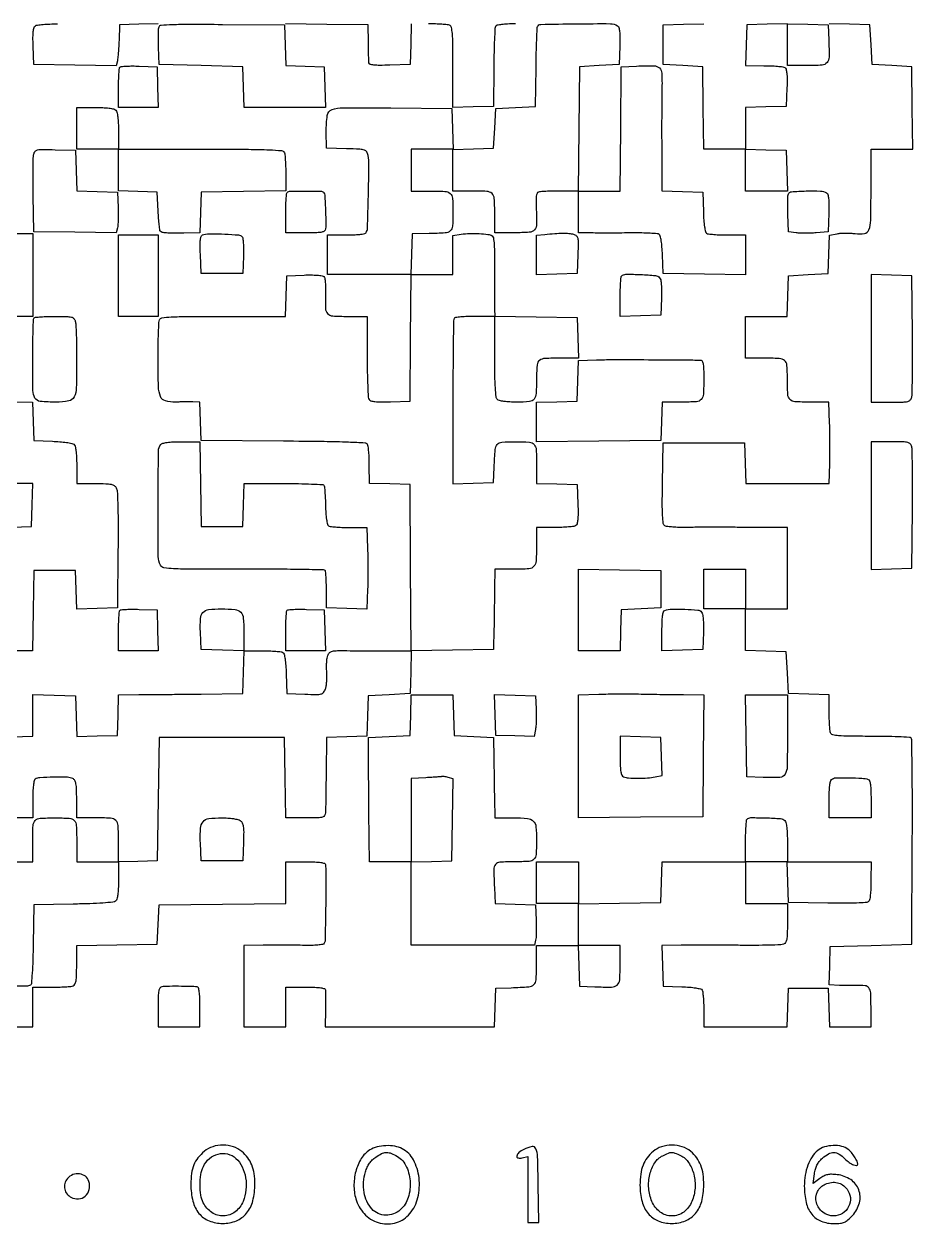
# Model space of a CAD drawing. Extents: x 156 to 936, y 100 to 969.
# Drawn here: x 532 to 936, y 100 to 646 of the extents above; entities that cross this region are included whole.
import ezdxf

# ---------------------------------------------------------------- set-up
doc = ezdxf.new("R2010")
doc.units = 0

msp = doc.modelspace()

# ---------------------------------------------------------------- linework, layer by layer
for points in [[(488.5, 190), (536, 190), (536, 199), (536, 208), (544.418213, 208, 0.006641), (547.757628, 208.044357, 0.008515), (550.828225, 208.178303, 0.006804), (553.386579, 208.368566, 0.069754), (554.418213, 208.606989, 0.192199), (555.216841, 209.345301, 0.069984), (555.688313, 210.842273, 0.034602), (555.936964, 213.419066, 0.006755), (556, 218.08443), (556, 226.954883), (574.25, 227.227441), (592.5, 227.5), (593, 236.5), (593.5, 245.5), (622.25, 245.765335), (651, 246.030671), (651, 255.515335), (651, 265), (660, 265, -0.007351), (664.260628, 264.937358, -0.026864), (666.952302, 264.713111, -0.040859), (668.610009, 264.345012, -0.311611), (669.077996, 263.75, -0.016716), (669.281482, 256.707726, -0.003047), (669.142677, 243.658539, -0.000687), (668.883372, 229.338062, -0.134323), (668.479234, 227.966399, -0.210249), (667.735549, 227.454598, -0.023315), (665.645159, 227.15644, -0.021191), (662.685793, 227.000394, -0.008508), (658.632544, 227.027588, 0.00287), (654.501556, 227.101891, 0.001739), (649.612372, 227.144753, 0.001742), (644.759511, 227.153501, 0.003069), (640.75, 227.122144), (632, 227), (632, 208.5), (632, 190), (641.5, 190), (651, 190), (651, 199), (651, 208), (660, 208, -0.007337), (664.262665, 207.937446, -0.026906), (666.952073, 207.713316, -0.041072), (668.605804, 207.345171, -0.312957), (669.070637, 206.75, -0.014849), (669.092775, 205.922726, -0.001029), (669.081111, 203.590625, -0.001463), (669.053338, 200.809528, -0.0011), (669.007099, 197.75), (668.872924, 190), (707.397529, 190), (745.922134, 190), (746.211067, 198.75), (746.5, 207.5), (753.5, 207.754332, 0.009074), (761.47539, 208.189146, 0.165509), (763.785755, 209.167746, 0.199016), (764.810651, 211.293814, 0.014075), (765, 218.019052), (765, 227), (774.462474, 227), (783.924948, 227), (784.212474, 217.75), (784.5, 208.5), (791.479083, 208.199088, 0.012322), (799.11956, 208.058134, 0.176722), (801.627338, 208.990719, 0.202101), (802.772817, 211.267676, 0.01682), (803, 218.019052), (803, 227), (793.5, 227), (784, 227), (784, 236.477935), (784, 245.955869), (802.75, 246.227935), (821.5, 246.5), (821.787526, 255.75), (822.075052, 265), (841.037526, 265), (860, 265), (860, 255.5), (860, 246), (869.5, 246), (879, 246), (879, 237.106989, -0.006223), (878.938931, 232.200642, -0.038994), (878.681658, 229.70781, -0.088405), (878.157921, 228.304223, -0.168097), (877.25, 227.53291, -0.083746), (875.962862, 227.266573, -0.002785), (870.726562, 227.102259, -0.005224), (864.52372, 227.00703, -0.003606), (857.5, 227.023254, 0.000881), (849.964111, 227.081732, 0.000808), (842.206164, 227.115721, 0.000807), (835.282383, 227.123695, 0.002653), (830.712474, 227.097332), (821.924948, 227), (822.212474, 217.75), (822.5, 208.5), (830.968156, 208.206033, -0.010674), (834.539342, 208.005667, -0.020911), (837.36687, 207.666992, -0.02067), (839.466763, 207.236162, -0.192561), (840.202843, 206.706033, -0.110752), (840.505156, 205.866303, -0.009471), (840.748704, 203.57771, -0.012155), (840.92289, 200.806269, -0.009121), (840.984687, 197.75), (841, 190), (859.961067, 190), (878.922134, 190), (879.211067, 198.75), (879.5, 207.5), (888.5, 207.5), (897.5, 207.5), (897.788933, 198.75), (898.077866, 190), (907.538933, 190), (917, 190), (917, 198.980948, 0.011787), (916.849268, 205.374154, 0.144871), (916.055878, 207.654066, 0.220357), (914.278178, 208.658711, 0.031761), (910, 208.731917, -0.010705), (908.718212, 208.69989, -0.0035), (906.827626, 208.706371, -0.003486), (904.727877, 208.742909, -0.003929), (902.711067, 208.807929), (897.922134, 209), (898.211067, 217.75), (898.5, 226.5), (917, 227), (935.5, 227.5), (935.760112, 273.939888, 0.001704), (935.799282, 291.804786, 0.002766), (935.696842, 306.985033, 0.000433), (935.520288, 320.413743, 0.195273), (935.17946, 321.22054, 0.18443), (934.422702, 321.559066, 0.002677), (929.424237, 321.811813, 0.006941), (923.563195, 321.995251, 0.004474), (916.767862, 322.052737, -0.002658), (906.995479, 322.099917, -0.018757), (902.249722, 322.326242, -0.036466), (899.573396, 322.752833, -0.248277), (898.598514, 323.603872, -0.068643), (898.363721, 324.609653, -0.007238), (898.175814, 327.020364, -0.008843), (898.043762, 329.912374, -0.006986), (898, 333.044262), (898, 340.924948), (888.75, 341.212474), (879.5, 341.5), (879, 351), (878.5, 360.5), (869.25, 360.787526), (860, 361.075052), (860, 370.537526), (860, 380), (869.5, 380), (879, 380), (879, 398.5), (879, 417), (859.25, 417.070637, 0.000521), (851.13867, 417.091191, 0.000535), (843.098438, 417.094576, 0.000517), (836.123397, 417.082826, 0.002265), (832, 417.052937, -0.010543), (829.034702, 417.080537, -0.0138), (826.32911, 417.237616, -0.011338), (824.098951, 417.480012, -0.113696), (823.226758, 417.80568, -0.221767), (822.579251, 418.860495, -0.015557), (822.284267, 422.407822, -0.01352), (822.148395, 427.882032, -0.003151), (822.226758, 437.073381), (822.5, 455.5), (841, 455.5), (859.5, 455.5), (859.787526, 446.25), (860.075052, 437), (879, 437), (897.924948, 437), (898.212474, 445.97907, 0.005395), (898.300014, 450.103778, 0.003028), (898.321945, 455.117311, 0.00302), (898.282835, 460.182307, 0.004923), (898.18138, 464.47907), (897.86276, 474), (889.038369, 474, -0.014885), (882.339739, 474.199462, -0.195017), (880.140931, 475.247363, -0.175387), (879.171473, 477.581748, -0.011595), (879, 484.974799, 0.018983), (878.775989, 490.873122, 0.20568), (877.69651, 492.938415, 0.161531), (875.320766, 493.841272, 0.01072), (867.918213, 494), (860, 494), (860, 503.5), (860, 513), (869.462474, 513), (878.924948, 513), (879.212474, 522.25), (879.5, 531.5), (888.5, 532), (897.5, 532.5), (897.788377, 541.211887), (898.076754, 549.923773), (901.614249, 550.587411, -0.030391), (903.294953, 550.798059, -0.014835), (905.4552, 550.872082, -0.014657), (907.713856, 550.816222, -0.020547), (909.72228, 550.624588, 0.076303), (914.035554, 550.694016, 0.269602), (916.082159, 552.400735, 0.083035), (916.877062, 556.687838, 0.004411), (917, 570.622445), (917, 589), (926.522065, 589), (936.044131, 589), (935.772065, 607.75), (935.5, 626.5), (926.5, 627), (917.5, 627.5), (917, 636.5), (916.5, 645.5), (907.212977, 645.788016), (897.925954, 646.076031)], [(526.75, 321.787526), (536, 322.075052), (536, 331.573738), (536, 341.072424), (545.75, 340.786212), (555.5, 340.5), (555.788016, 331.212977), (556.076031, 321.925954), (565.288016, 322.212977), (574.5, 322.5), (574.787526, 331.75), (575.075052, 341), (584.287526, 341.030494, 0.001066), (589.085456, 341.056605, 0.000322), (596.375086, 341.11651, 0.000322), (604.550087, 341.194222, 0.00035), (612.5, 341.280494), (631.5, 341.5), (631.78577, 351.213357), (632.07154, 360.926713), (622.28577, 361.213357), (612.5, 361.5), (612.203802, 369.479635, -0.023641), (612.266851, 375.678484, -0.171606), (613.401793, 378.382867, -0.182866), (615.943375, 379.679708, -0.027526), (621.756871, 380, -0.02257), (627.982749, 379.718823, -0.179179), (630.540886, 378.499284, -0.173629), (631.731134, 375.886882, -0.020924), (632, 369.464816), (632, 361), (640.25, 360.984687, -0.008591), (643.498009, 360.922842, -0.011595), (646.431384, 360.748365, -0.008743), (648.855762, 360.504907, -0.112618), (649.707902, 360.201688, -0.195149), (650.24575, 359.447011, -0.020215), (650.673305, 357.262875, -0.020298), (651.008289, 354.292364, -0.009786), (651.207902, 350.467001), (651.5, 341.5), (659.759317, 341.209407, 0.004961), (665.12621, 341.073874, 0.066757), (667.074724, 341.304849, 0.168948), (668.169028, 342.031285, 0.071798), (669.034453, 343.590619, 0.052448), (669.398254, 344.966367, 0.018854), (669.633067, 346.981226, 0.018462), (669.72602, 349.225451, 0.020835), (669.645818, 351.381212, -0.018221), (669.555465, 353.510309, -0.017375), (669.617752, 355.674523, -0.017619), (669.806568, 357.580334, -0.057313), (670.118231, 358.808654, -0.107983), (670.962449, 360.102502, -0.142194), (672.196271, 360.768629, -0.051871), (674.474988, 361.017773, -0.004626), (680.247549, 360.994683, 0.001589), (684.460205, 360.952243, 0.000932), (689.502813, 360.92687, 0.000932), (694.546332, 360.920292, 0.001587), (698.762025, 360.936029), (708.02405, 361), (707.762025, 398.75), (707.5, 436.5), (698.25, 436.787526), (689, 437.075052), (688.984687, 445.287526, 0.008833), (688.921485, 448.523283, 0.011851), (688.742968, 451.45114, 0.009077), (688.493557, 453.869925, 0.111698), (688.183315, 454.73763, 0.241922), (687.039395, 455.408211, 0.004071), (679.504244, 455.765298, 0.006555), (668.528178, 456.051853, 0.001496), (649.948628, 456.23763), (612.5, 456.5), (612.211067, 465.25), (611.922134, 474), (608.711067, 474.088861, 0.006315), (607.156777, 474.112234, 0.002737), (605.088544, 474.105892, 0.002707), (602.888833, 474.075196, 0.003593), (600.888231, 474.022058, -0.074419), (596.331311, 474.547608, -0.234784), (594.093591, 476.528532, -0.089876), (593.165433, 480.976678, -0.00661), (593, 493.489641, -0.003455), (593.044072, 499.867728, -0.005006), (593.178303, 505.499207, -0.002654), (593.364586, 510.254897, -0.080662), (593.606989, 511.418213, -0.273774), (594.761305, 512.332607, -0.020234), (598.93813, 512.730702, -0.012187), (606.288933, 512.952672, -0.001454), (622.569463, 513), (650.924948, 513), (651.212474, 522.25), (651.5, 531.5), (659.405143, 531.794857, -0.012004), (662.543009, 531.836518, -0.017401), (665.310969, 531.710409, -0.01437), (667.540383, 531.46629, -0.163328), (668.323035, 531.076965, -0.154474), (668.706845, 530.337703, -0.017448), (668.968772, 528.444176, -0.019823), (669.115808, 526.110396, -0.01488), (669.099131, 523.536434, 0.015095), (669.057625, 516.674665, 0.185473), (670.037736, 514.296493, 0.18961), (672.347902, 513.213619, 0.015891), (679.067388, 513), (688, 513), (688.015313, 494.75, 0.004181), (688.08053, 487.662785, 0.006279), (688.266784, 481.481605, 0.002855), (688.520772, 476.237055, 0.128512), (688.849883, 475.208654, 0.190691), (689.675579, 474.608404, 0.03736), (691.518036, 474.278743, 0.025891), (694.325344, 474.136581, 0.007874), (698.58457, 474.208654), (707.5, 474.5), (707.765335, 503.25), (708.030671, 532), (689.015335, 532), (670, 532), (670, 541), (670, 550), (678.440983, 550, 0.010998), (681.79131, 550.073704, 0.017616), (684.642569, 550.300055, 0.013572), (686.90037, 550.621893, 0.215362), (687.527505, 551.044504, 0.131375), (688.146362, 553.100908, 0.001444), (688.561458, 567.827874, 0.002902), (688.834374, 581.831442, 0.054356), (688.417169, 586.213419, 0.086712), (687.786238, 587.809168, 0.182495), (686.749327, 588.614364, 0.062882), (684.690942, 588.975441, 0.004197), (678.693168, 589.213419), (669.529178, 589.5), (669.43772, 597, -0.038129), (669.909374, 604.356507, -0.276502), (672.045687, 606.999538, -0.088099), (676.949272, 607.870364, -0.002401), (698.793609, 607.765742), (726.5, 607.5), (726.788016, 598.212977), (727.076031, 588.925954), (736.288016, 589.212977), (745.5, 589.5), (746, 598.5), (746.5, 607.5), (755.5, 608), (764.5, 608.5), (764.758042, 626, -0.002355), (764.890291, 632.796825, -0.003535), (765.075577, 638.726562, -0.001469), (765.28482, 643.796806, -0.077364), (765.476657, 644.75, -0.308893), (766.922011, 645.778761, -0.002101), (782.997686, 646.022958, -0.00345), (798.581674, 646.086663, -0.141564), (801.793098, 645.149034, -0.187221), (802.389362, 644.340297, -0.039341), (802.721251, 642.5815, -0.027159), (802.864234, 639.914541, -0.008519), (802.793098, 635.914347), (802.5, 627.5), (793.5, 627), (784.5, 626.5), (784.234427, 598.25), (783.968853, 570), (793.468853, 570), (802.968853, 570), (803.234427, 598.25), (803.5, 626.5), (810.479083, 626.800912, -0.012654), (818.304693, 626.940082, -0.186355), (820.81833, 625.947717, -0.199847), (821.921417, 623.553916, -0.014853), (821.97731, 616.206875, 0.003498), (821.902484, 611.252024, 0.001167), (821.860646, 604.00148, 0.001162), (821.851718, 595.97209, 0.001325), (821.881396, 588.287526), (822, 570.075052), (831.25, 569.787526), (840.5, 569.5), (840.792098, 560.532999, 0.009786), (840.991711, 556.707636, 0.020298), (841.326695, 553.737125, 0.020215), (841.75425, 551.552989, 0.195149), (842.292098, 550.798312, 0.112618), (843.144238, 550.495093, 0.008743), (845.568616, 550.251635, 0.011595), (848.501991, 550.077158, 0.008591), (851.75, 550.015313), (860, 550), (860, 540.977935), (860, 531.955869), (841.25, 532.227935), (822.5, 532.5), (822.206033, 540.968156, 0.010777), (822.005617, 544.527067, 0.020636), (821.665786, 547.367513, 0.020213), (821.233927, 549.489634, 0.187169), (820.706033, 550.242944, 0.127484), (819.801208, 550.558846, 0.006289), (816.623022, 550.780798, 0.009832), (812.801876, 550.924086, 0.006917), (808.5, 550.941221, -0.001166), (803.79397, 550.905845, -0.000947), (798.748438, 550.889244, -0.000956), (794.097819, 550.891645, -0.002488), (790.75, 550.916434), (784, 551), (784, 560.5), (784, 570), (775.581787, 570, 0.005585), (772.260371, 569.962898, 0.007445), (769.245212, 569.850592, 0.005442), (766.731843, 569.692032, 0.072861), (765.831787, 569.491376, 0.207813), (765.223381, 568.895958, 0.061832), (764.877835, 567.61195, 0.036994), (764.743996, 565.569204, 0.010749), (764.838788, 562.413203, -0.013951), (765.014356, 554.982577, -0.178905), (764.054579, 552.419832, -0.199266), (761.704772, 551.240922, -0.01791), (754.980948, 551), (746, 551), (746, 559.893011, 0.014768), (745.800362, 566.650479, 0.195511), (744.747254, 568.85745, 0.175208), (742.400012, 569.829247, 0.01141), (734.918213, 570), (727, 570), (727, 579.5), (727, 589), (717.5, 589), (708, 589), (708, 579.5), (708, 570), (715.918213, 570, -0.011099), (723.368679, 569.834588, -0.169458), (725.726607, 568.892468, -0.199947), (726.790598, 566.746341, -0.016394), (727, 560.361626, -0.01565), (726.80076, 553.997741, -0.196007), (725.774381, 551.871356, -0.169825), (723.48566, 550.910307, -0.011139), (716.209946, 550.627641), (708.5, 550.5), (708.212474, 541.25), (707.924948, 532), (717.462474, 532), (727, 532), (727, 540.912102), (727, 549.824204), (730.75, 550.361447, -0.028848), (734.570618, 550.685512, -0.019664), (738.931186, 550.631508, -0.016765), (742.900724, 550.292353, -0.109134), (744.781075, 549.635303, -0.221372), (745.394561, 548.70199, -0.018206), (745.72087, 545.730634, -0.015885), (745.90568, 541.248195, -0.004362), (745.910734, 534.182228, 0.000807), (745.873271, 528.323898, 0.000997), (745.858065, 522.864699, 0.000818), (745.861944, 518.278306, 0.007387), (745.896569, 516.272065), (746, 513.044131), (764.75, 512.772065), (783.5, 512.5), (783.787526, 503.25), (784.075052, 494), (776.119313, 494, 0.010291), (768.753576, 493.848377, 0.15184), (766.344758, 492.989396, 0.211652), (765.240279, 491.013602, 0.022672), (764.986345, 485.643011, -0.010576), (764.808772, 477.94495, -0.153336), (763.888865, 475.413206, -0.210138), (761.788176, 474.255404, -0.022374), (756.083369, 474, -0.012438), (752.858921, 474.080223, -0.021134), (750.172611, 474.328091, -0.021712), (748.111393, 474.698249, -0.142017), (747.2, 475.2, -0.171717), (746.617591, 476.420349, -0.010926), (746.282787, 480.429713, -0.011639), (746.063596, 486.167374, -0.003727), (746, 494.7), (746, 513), (737.059017, 513, 0.009072), (733.593761, 512.937121, 0.013768), (730.586821, 512.744954, 0.008367), (728.119127, 512.477181, 0.226877), (727.581431, 512.131759, 0.136597), (727.240539, 510.955405, 0.000247), (727.033409, 490.355514, 0.00196), (726.911314, 468.711336, 0.001745), (726.95114, 446.212474), (727, 436.924948), (736.25, 437.212474), (745.5, 437.5), (745.754332, 444.5, -0.008761), (746.181766, 452.431484, -0.158094), (747.124584, 454.758475, -0.204632), (749.177772, 455.797713, -0.016219), (755.412063, 456, -0.016544), (761.755332, 455.79005, -0.200029), (763.895047, 454.727214, -0.169175), (764.834646, 452.373084, -0.011145), (765, 444.955738), (765, 437.075052), (774.25, 436.787526), (783.5, 436.5), (783.791346, 427.58457, -0.007874), (783.863419, 423.325344, -0.025891), (783.721257, 420.518036, -0.03736), (783.391596, 418.675579, -0.190691), (782.791346, 417.849883, -0.110447), (781.89348, 417.526866, -0.009524), (779.455895, 417.266784, -0.01219), (776.503986, 417.080961, -0.009158), (773.25, 417.015313), (765, 417), (764.986345, 409.75, -0.010923), (764.798822, 401.848592, -0.167696), (763.807493, 399.351215, -0.201044), (761.553316, 398.223622, -0.016759), (754.883369, 398), (746, 398), (745.893608, 389.25, -0.000248), (745.842549, 385.215497, -0.000137), (745.776284, 380.279688, -0.000136), (745.706331, 375.272687, -0.000218), (745.643608, 371), (745.5, 361.5), (726.785947, 361.228067), (708.071895, 360.956134), (707.785947, 351.228067), (707.5, 341.5), (698, 341), (688.5, 340.5), (688.212964, 331.287036), (687.925929, 322.074071), (678.712964, 321.787036), (669.5, 321.5), (669.340505, 305.5, -0.000394), (669.272818, 299.20726, -0.000538), (669.201276, 293.539062, -0.000349), (669.132709, 288.77611, -0.006278), (669.090505, 287.25, -0.132986), (668.694036, 285.989, -0.191941), (667.755128, 285.315177, -0.056701), (665.705301, 285.047324, -0.004164), (660.022559, 285), (651.045117, 285), (650.772559, 303.25), (650.5, 321.5), (622, 321.5), (593.5, 321.5), (593, 293.5), (592.5, 265.5), (583.75, 265.211067), (575, 264.922134), (575, 256.583512, -0.009859), (574.924791, 252.769569, -0.024988), (574.677373, 250.00937, -0.03219), (574.278793, 248.080023, -0.153691), (573.676204, 247.146237, -0.150078), (572.490107, 246.652029, -0.006421), (567.9248, 246.267561, -0.009449), (562.018538, 245.958517, -0.004527), (554.426204, 245.773792), (536.5, 245.5), (536.226088, 227.544238, -0.004561), (536.04793, 220.236809, -0.008822), (535.749068, 214.397982, -0.004061), (535.385642, 209.681654, -0.237362), (534.946239, 208.966774, -0.139241), (533.114441, 208.446231, -0.00648), (526.59885, 208.529577, -0.006909)], [(593, 646.077866), (584.25, 645.788933), (575.5, 645.5), (575.245668, 638.5, -0.005633), (575.110115, 635.653446, -0.006124), (574.913226, 632.888857, -0.005782), (574.68831, 630.52618, -0.029665), (574.4711, 629.228025), (573.950865, 626.95605), (555.225433, 627.228025), (536.5, 627.5), (536.206902, 635.914347, -0.008519), (536.135766, 639.914541, -0.027159), (536.278749, 642.5815, -0.039341), (536.610638, 644.340297, -0.187221), (537.206902, 645.149034, -0.112212), (538.117217, 645.472933, -0.008835), (540.690465, 645.732898, -0.011661), (543.804283, 645.918997, -0.008656), (547.25, 645.984687)], [(708.075052, 646), (707.787526, 636.75), (707.5, 627.5), (698.25, 627.212474, -0.006547), (693.700657, 627.13067, -0.027664), (690.97783, 627.268095, -0.046955), (689.351994, 627.596962, -0.294279), (688.8283, 628.212474, -0.024695), (688.75709, 629.066452, -0.001725), (688.684036, 631.471789, -0.002444), (688.620814, 634.341984, -0.001837), (688.5783, 637.5), (688.5, 645.5), (669.734464, 645.772122), (650.968929, 646.044245)], [(755.452028, 646, 0.010132), (751.846361, 645.926925, 0.022245), (749.097913, 645.692713, 0.023799), (747.112182, 645.337351, 0.200771), (746.388592, 644.819737, 0.125759), (746.093441, 643.876859, 0.002511), (745.850048, 638.825067, 0.005803), (745.662893, 632.888373, 0.003845), (745.579575, 626.069737), (745.5, 608.5), (736.25, 608.212474), (727, 607.924948), (727, 626.355485, 0.002466), (726.948949, 636.708313, 0.018261), (726.72031, 641.634487, 0.036185), (726.288709, 644.39242, 0.249177), (725.418213, 645.393011, 0.068336), (724.40135, 645.631047, 0.007357), (721.986123, 645.821697, 0.008933), (719.089223, 645.955612, 0.007082), (715.955738, 646)], [(879, 646.075052), (888.25, 645.787526), (897.5, 645.5), (897.800912, 638.520917, -0.012322), (897.941866, 630.88044, -0.176722), (897.009281, 628.372662, -0.202101), (894.732324, 627.227183, -0.01682), (887.980948, 627), (879, 627), (879, 636.537526), (879, 646.075052), (869.75, 645.787526), (860.5, 645.5), (860.212474, 636.25), (859.924948, 627), (868.212474, 626.984687, -0.009129), (871.480966, 626.918962, -0.01216), (874.445387, 626.732898, -0.009485), (876.893389, 626.472502, -0.110544), (877.793098, 626.149034, -0.187221), (878.389362, 625.340297, -0.039341), (878.721251, 623.5815, -0.027159), (878.864234, 620.914541, -0.008519), (878.793098, 616.914347), (878.5, 608.5), (869.25, 608.212474), (860, 607.924948), (860, 598.5), (860, 589.075052), (869.25, 588.787526), (878.5, 588.5), (878.787526, 579.25), (879.075052, 570), (869.537526, 570), (860, 570), (860, 579.5), (860, 589), (850.522065, 589), (841.044131, 589), (840.772065, 607.75), (840.5, 626.5), (831.5, 627), (822.5, 627.5), (822.5, 636.5), (822.5, 645.5), (831.75, 645.787526), (841, 646.075052)], [(526.711607, 474.212982), (535.923214, 473.925964), (536.211607, 465.212982), (536.5, 456.5), (544.950164, 456.206324, -0.011302), (548.281363, 456.015093, -0.014976), (551.299919, 455.682026, -0.012295), (553.772011, 455.271826, -0.126595), (554.700164, 454.833879, -0.156365), (555.287489, 453.913227, -0.030268), (555.679019, 451.952749, -0.024242), (555.92478, 449.171204, -0.009913), (556, 445.377555), (556, 437), (564.464816, 437, -0.006674), (569.264518, 436.935931, -0.044096), (571.64615, 436.661239, -0.097269), (573.041172, 436.076538, -0.122756), (573.977342, 435.042338, -0.111985), (574.446761, 433.335291, -0.004382), (574.686116, 426.789725, -0.006591), (574.811406, 418.212051, -0.002852), (574.762525, 406.792338), (574.5, 380.5), (565.289473, 380.212997), (556.078945, 379.925993), (555.789473, 388.712997), (555.5, 397.5), (546, 397.5), (536.5, 397.5), (536.227441, 379.25), (535.954883, 361), (526.542009, 361)], [(526.5, 265), (536, 265), (536, 274.393011, -0.012408), (536.176283, 281.495521, -0.178439), (537.149829, 283.780378, -0.191368), (539.345666, 284.805247, -0.01463), (546, 285, -0.01463), (552.654334, 284.805247, -0.191368), (554.850171, 283.780378, -0.178439), (555.823717, 281.495521, -0.012408), (556, 274.393011), (556, 265), (565.5, 265), (575, 265), (575, 274.393011, 0.013298), (574.809647, 281.54893, 0.19079), (573.767356, 283.820169, 0.18106), (571.429085, 284.823337, 0.011759), (563.918213, 285), (556, 285), (556, 293.464816, 0.007097), (555.93486, 298.053606, 0.039138), (555.671923, 300.510243, 0.081367), (555.147788, 301.958522, 0.148336), (554.25, 302.823274, 0.112432), (551.852944, 303.430775, 0.00997), (545.577509, 303.458053, 0.009399), (539.280601, 303.241406, 0.125753), (537.090077, 302.555671, 0.210928), (536.634432, 301.891738, 0.016669), (536.302239, 299.728384, 0.019145), (536.073478, 296.901441, 0.010616), (536, 293.440983), (536, 285), (526.526588, 285)]]:
    msp.add_lwpolyline(points, format="xyb")
for points in [[(650.787018, 636.288393), (651.074036, 627.076786), (659.787018, 626.788393), (668.5, 626.5), (668.787526, 617.25), (669.075052, 608), (650.575052, 608), (632.075052, 608), (631.787526, 617.25), (631.5, 626.5), (612.5, 627), (593.5, 627.5), (593.205027, 635.411609, -0.006644), (593.129984, 638.540515, -0.008732), (593.149329, 641.396923, -0.006677), (593.238804, 643.776059, -0.07903), (593.429634, 644.677226, -0.288605), (594.429093, 645.425177, -0.010682), (599.345951, 645.716319, -0.010079), (607.220103, 645.8551, -0.001715), (622.224608, 645.765616), (650.5, 645.5)], [(592.787526, 617.25), (593.075052, 608), (584.037526, 608), (575, 608), (575, 616.833333, -0.007429), (575.05105, 620.269125, -0.010988), (575.206746, 623.278621, -0.006414), (575.423524, 625.778731, -0.173222), (575.703816, 626.370483, -0.17855), (576.286747, 626.639255, -0.007766), (578.564452, 626.783202, -0.012381), (581.319749, 626.846095, -0.008434), (584.453816, 626.787149), (592.5, 626.5)], [(573.8, 606.8, -0.144849), (574.310542, 605.860329, -0.021091), (574.677711, 603.693122, -0.020332), (574.92177, 600.828493, -0.011084), (575, 597.3), (575, 589), (612.393011, 589, -0.001054), (634.076001, 588.954309, -0.009347), (643.631708, 588.735366, -0.013145), (649.15232, 588.359991, -0.284906), (650.393011, 587.418213, -0.06838), (650.631059, 586.400895, -0.00734), (650.821697, 583.981443, -0.00892), (650.955613, 581.079394, -0.007069), (651, 577.939805), (651, 570.043186), (631.75, 569.771593), (612.5, 569.5), (612.212474, 560.25), (611.924948, 551), (604.712474, 550.881517, -0.003972), (599.652661, 550.838604, -0.018594), (596.742451, 550.945305, -0.030363), (594.921339, 551.191805, -0.144397), (594, 551.673878, -0.171502), (593.785642, 552.10412, -0.003432), (593.5, 554.562682, -0.007734), (593.227806, 557.470606, -0.005067), (593, 560.828809), (592.5, 569.5), (583.75, 569.788933), (575, 570.077866), (575, 579.538933), (575, 589), (565.5, 589), (556, 589), (556, 598.5), (556, 608), (564.3, 608, -0.011084), (567.828493, 607.92177, -0.020332), (570.693122, 607.677711, -0.021091), (572.860329, 607.310542, -0.144849)], [(555.787036, 579.287036), (556.074071, 570.074071), (565.287036, 569.787036), (574.5, 569.5), (574.800912, 562.520917, -0.008706), (574.873856, 559.680843, -0.009468), (574.844384, 556.918403, -0.00902), (574.731795, 554.556998, -0.045086), (574.526345, 553.248942), (573.950865, 550.95605), (555.225433, 551.228025), (536.5, 551.5), (536.214485, 568, -0.003387), (536.146189, 574.486998, -0.004642), (536.178483, 580.324975, -0.003049), (536.280854, 585.218878, -0.05373), (536.492861, 586.78715, -0.117853), (537.155201, 588.070801, -0.166055), (538.256995, 588.717419, -0.054076), (540.423524, 588.920712, -0.00416), (546.278376, 588.78715), (555.5, 588.5)], [(668.381036, 569.192488, -0.125581), (668.720713, 568.1087, -0.002426), (669.010128, 562.20842, -0.006342), (669.188458, 556.544494, -0.020052), (669.107595, 552.75, -0.213198), (668.628672, 551.833463, -0.120413), (667.467458, 551.3016, -0.042234), (665.125583, 551.053812, -0.005249), (660, 551), (651, 551), (651, 559.833333, -0.007039), (651.048334, 563.266524, -0.010477), (651.195833, 566.267708, -0.005871), (651.400808, 568.76784, -0.174709), (651.666667, 569.333333, -0.19522), (653.157585, 569.963347, -0.005661), (660.157526, 569.983619, -0.004885), (667.231044, 569.854896, -0.252483)], [(896.793098, 569.149034, -0.187221), (897.389362, 568.340297, -0.039341), (897.721251, 566.5815, -0.027159), (897.864234, 563.914541, -0.008519), (897.793098, 559.914347), (897.5, 551.5), (892, 551, -0.012595), (889.637841, 550.845125, -0.010071), (887.0875, 550.79375, -0.010209), (884.724488, 550.842002, -0.025271), (883, 551), (879.5, 551.5), (879.205027, 559.411609, -0.006569), (879.129541, 562.539392, -0.008656), (879.147568, 565.392336, -0.006579), (879.235027, 567.7687, -0.079281), (879.423642, 568.661609, -0.291006), (880.792989, 569.676936, -0.010899), (887.47867, 570.010502, -0.015169), (894.04663, 569.995525, -0.133972)], [(631.075426, 549.324574, -0.163187), (631.465819, 548.540317, -0.014468), (631.710418, 546.313811, -0.017453), (631.836644, 543.546535, -0.011991), (631.794857, 540.405143), (631.5, 532.5), (622, 532.5), (612.5, 532.5), (612.212243, 541.169404, -0.005432), (612.100896, 546.157986, -0.04393), (612.275354, 548.438504, -0.119532), (612.779942, 549.625048, -0.181471), (613.712243, 550.224912, -0.053961), (617.266868, 550.599116, -0.012219), (623.34117, 550.432824, -0.006965), (629.562013, 550.0233, -0.178287)], [(781.78709, 550.360015, -0.110763), (783.066437, 549.69012, -0.165116), (783.710791, 548.616449, -0.057007), (783.916833, 546.549448, -0.004686), (783.78709, 541.123669), (783.5, 532.5), (774.25, 532.212474), (765, 531.924948), (765, 540.902109), (765, 549.879269), (768.75, 550.271532, -0.008174), (773.266695, 550.669471, -0.016187), (776.860512, 550.810271, -0.02022), (779.693365, 550.714916, -0.046948)], [(820.921326, 530.594796, -0.126804), (821.405224, 529.568167, -0.023545), (821.701133, 527.485252, -0.021342), (821.842502, 524.735348, -0.01153), (821.793771, 521.344796), (821.5, 513.5), (812.25, 513.212474), (803, 512.924948), (803, 521.795808, -0.007009), (803.048332, 525.243385, -0.010438), (803.195833, 528.256685, -0.00583), (803.400781, 530.767459, -0.174822), (803.666667, 531.333333, -0.1982), (805.641278, 532.154415, -0.011379), (812.346099, 532.02018, -0.011327), (819.040061, 531.581573, -0.200106)], [(917, 503.037526), (917, 474), (925.980948, 474, 0.004718), (931.547349, 474.05252, 0.05329), (933.733065, 474.327943, 0.154152), (934.853609, 474.996168, 0.122466), (935.511889, 476.25, 0.056278), (935.724366, 477.910045, 0.001377), (935.817795, 485.623438, 0.002973), (935.848704, 494.682513, 0.002017), (935.780941, 505), (935.5, 531.5), (926.25, 531.787526), (917, 532.075052)], [(555.369714, 510.75, -0.053665), (555.608983, 509.214789, -0.003251), (555.799577, 504.555357, -0.004828), (555.937179, 498.990953, -0.003549), (555.986345, 492.821429, -0.006951), (555.825395, 480.471158, -0.108578), (554.813402, 476.393103, -0.235997), (552.352994, 474.531481, -0.046641), (546.678571, 474.013655, -0.022035), (539.364868, 474.352324, -0.249509), (537.018876, 475.887231, -0.122159), (536.114395, 479.297154, -0.004041), (536, 493.449965, -0.003422), (536.048123, 500.480898, -0.0054), (536.195833, 506.511344, -0.00164), (536.39677, 511.718461, -0.188058), (536.666667, 512.333333, -0.174352), (537.230958, 512.599104, -0.006), (539.698031, 512.804167, -0.0106), (542.661559, 512.951661, -0.007132), (546.050035, 513, -0.005025), (551.419691, 512.946031, -0.054251), (553.570143, 512.668175, -0.151341), (554.690574, 512.00067, -0.118364)], [(839.75, 493.049668, -0.30479), (840.335199, 492.621731, -0.048059), (840.708966, 491.167988, -0.030264), (840.935868, 488.789295, -0.008648), (841, 485.081787, -0.011383), (840.829699, 477.602433, -0.17474), (839.860357, 475.254392, -0.19588), (837.658416, 474.200408, -0.014894), (830.931944, 474), (822.077866, 474), (821.788933, 465.25), (821.5, 456.5), (793.25, 456.234427), (765, 455.968853), (765, 464.946901), (765, 473.924948), (774.25, 474.212474), (783.5, 474.5), (783.786999, 483.710155), (784.073997, 492.920311), (792.286999, 493.210155, -0.008691), (799.487194, 493.339018, -0.000974), (815.86582, 493.315536, -0.001009), (832.215678, 493.227253, -0.008074)], [(612.228407, 436.75), (612.5, 417.5), (622, 417.5), (631.5, 417.5), (631.786212, 427.25), (632.072424, 437), (649.977195, 437, -0.004249), (656.877134, 436.941362, -0.006786), (662.770046, 436.761168, -0.002151), (667.829433, 436.51588, -0.245903), (668.384455, 436.186956, -0.115757), (668.591351, 435.569018, -0.004408), (668.795804, 433.134388, -0.007711), (668.969028, 430.228546, -0.005335), (669.079172, 426.936956, 0.011167), (669.232734, 423.535268, 0.018516), (669.532241, 420.678863, 0.015511), (669.920296, 418.451886, 0.198641), (670.3857, 417.765313, 0.117854), (671.186187, 417.474673, 0.008286), (673.575955, 417.241942, 0.011359), (676.466364, 417.074713, 0.008301), (679.68138, 417.015313), (687.86276, 417), (688.18138, 407.47907, -0.004933), (688.282807, 403.179733, -0.003018), (688.321801, 398.106436, -0.003024), (688.299702, 393.081086, -0.005372), (688.211984, 388.942047), (687.923969, 379.925954), (678.711984, 380.212977), (669.5, 380.5), (669.5, 388.664808, 0.007405), (669.452962, 391.84056, 0.010954), (669.309499, 394.622251, 0.006385), (669.109767, 396.933455, 0.172942), (668.851487, 397.479988, 0.19486), (668.228223, 397.74492, 0.000417), (657.654216, 397.916256, 0.00271), (645.706772, 398.035121, 0.001669), (631.643795, 398.051867, -0.000854), (608.34272, 398.041628, -0.012089), (600.005182, 398.253829, -0.030961), (595.674465, 398.738832, -0.230447), (594.043203, 399.919274, -0.122269), (593.058216, 403.808162, -0.001793), (593.03081, 427.667982, -0.001357), (593.155746, 451.918472, -0.172907), (594.176755, 454.712977, -0.157561), (595.08837, 455.291548, -0.029319), (597.059528, 455.679537, -0.023917), (599.840705, 455.924641, -0.01002), (603.600852, 456), (611.956814, 456)], [(917, 426.962474), (917, 397.924948), (926.25, 398.212474), (935.5, 398.5), (935.780941, 425, 0.002017), (935.848704, 435.317487, 0.002973), (935.817795, 444.376562, 0.001377), (935.724366, 452.089955, 0.056278), (935.511889, 453.75, 0.122466), (934.853609, 455.003832, 0.154152), (933.733065, 455.672057, 0.05329), (931.547349, 455.94748, 0.004718), (925.980948, 456), (917, 456)], [(592.787526, 370.25), (593.075052, 361), (584.037526, 361), (575, 361), (575, 369.833333, -0.007429), (575.05105, 373.269125, -0.010988), (575.206746, 376.278621, -0.006414), (575.423524, 378.778731, -0.173222), (575.703816, 379.370483, -0.17855), (576.286747, 379.639255, -0.007766), (578.564452, 379.783202, -0.012381), (581.319749, 379.846095, -0.008434), (584.453816, 379.787149), (592.5, 379.5)], [(668.787526, 370.25), (669.075052, 361), (660.037526, 361), (651, 361), (651, 369.833333, -0.007429), (651.05105, 373.269125, -0.010988), (651.206746, 376.278621, -0.006414), (651.423524, 378.778731, -0.173222), (651.703816, 379.370483, -0.17855), (652.286747, 379.639255, -0.007766), (654.564452, 379.783202, -0.012381), (657.319749, 379.846095, -0.008434), (660.453816, 379.787149), (668.5, 379.5)], [(839.935416, 378.577819, -0.1281), (840.410087, 377.564064, -0.022604), (840.701371, 375.46517, -0.020925), (840.841596, 372.710212, -0.011611), (840.793771, 369.344796), (840.5, 361.5), (831.25, 361.212474), (822, 360.924948), (822, 369.879141, -0.008127), (822.067237, 374.015767, -0.024891), (822.297654, 376.80991, -0.032693), (822.66629, 378.652925, -0.244095), (823.25, 379.290142, -0.081192), (826.528984, 379.915115, -0.017246), (832.360741, 379.86743, -0.012095), (838.232423, 379.474302, -0.199337)], [(727.212474, 331.75), (727.5, 322.5), (736.5, 322), (745.5, 321.5), (745.602858, 312, 0.000442), (745.652897, 307.727315, 0.000276), (745.718724, 302.720312, 0.000277), (745.789069, 297.784507, 0.000503), (745.852858, 293.75), (746, 285), (754.464816, 285, -0.021044), (760.894974, 284.729252, -0.174873), (763.505019, 283.530946, -0.178335), (764.721593, 280.954711, -0.02206), (765, 274.647529, -0.015256), (764.806277, 268.299762, -0.188223), (763.809562, 266.144194, -0.179632), (761.594773, 265.181261, -0.013663), (754.962562, 265, 0.014114), (748.337981, 264.812958, 0.216282), (746.360296, 263.77717, 0.170401), (745.589099, 261.486703, 0.008155), (745.827728, 253.286497), (746.155455, 246.072994), (755.327728, 245.786497), (764.5, 245.5), (764.800912, 238.520917, -0.00839), (764.875481, 235.68726, -0.009256), (764.850839, 232.94412, -0.008738), (764.745622, 230.606071, -0.045897), (764.548318, 229.336491), (763.994812, 227.131148), (735.997406, 227.131148), (708, 227.131148), (708, 246.065574), (708, 265), (698.5, 265), (689, 265), (688.901714, 275.25, -0.000357), (688.855913, 280.410835, -0.000127), (688.79768, 287.776563, -0.000126), (688.737898, 295.857147, -0.000149), (688.685571, 303.5), (688.567714, 321.5), (698.033857, 322), (707.5, 322.5), (707.787526, 331.75), (708.075052, 341), (717.5, 341), (726.924948, 341)], [(764.810818, 334.5, -0.011303), (764.884835, 331.961733, -0.009776), (764.850179, 329.296601, -0.009883), (764.72375, 326.882321, -0.028085), (764.508344, 325.211832), (763.895053, 321.923665), (755.197527, 322.211832), (746.5, 322.5), (746.211971, 331.788029), (745.923942, 341.076058), (755.211971, 340.788029), (764.5, 340.5)], [(831.765819, 341.037566), (841.031637, 341), (840.765819, 313.25), (840.5, 285.5), (812.25, 285.234427), (784, 284.968853), (784, 312.946901), (784, 340.924948), (793.25, 341.212474, -0.004375), (797.512192, 341.307635, -0.002418), (802.720312, 341.353137, -0.00241), (807.999657, 341.348281, -0.003875), (812.5, 341.287566, 0.001274), (817.00143, 341.203418, 0.000792), (822.284334, 341.126499, 0.000794), (827.497552, 341.067131, 0.001436)], [(879, 322.567388, -0.00387), (878.888566, 308.170891, -0.126814), (877.97558, 304.843071, -0.256519), (875.62213, 303.404865, -0.020054), (868, 303.357359), (860.5, 303.611488), (860.227935, 322.305744), (859.955869, 341), (869.477935, 341), (879, 341)], [(803, 313.144515, 0.006687), (803.062877, 308.443624, 0.034414), (803.311272, 305.851928, 0.069706), (803.782488, 304.347501, 0.192751), (804.581787, 303.606989, 0.078039), (806.798187, 303.133083, 0.014165), (811.014952, 303.021077, 0.0162), (815.448713, 303.172638, 0.032719), (818.912002, 303.6324), (822.074004, 304.264801), (821.787002, 312.8824), (821.5, 321.5), (812.25, 321.787526), (803, 322.075052)], [(714.75, 303.25845), (708, 302.90862), (708, 283.916784), (708, 264.924948), (717.25, 265.212474), (726.5, 265.5), (726.771616, 284.127716), (727.043231, 302.755432), (724.771616, 303.364061, 0.011973), (723.865163, 303.583806, 0.015309), (723.020412, 303.740383, 0.013222), (722.314506, 303.829954, 0.112781), (722, 303.790485, -0.067782), (721.620771, 303.708029, -0.001372), (719.664062, 303.55904, -0.003215), (717.372875, 303.40571, -0.002153)], [(915.75, 302.46593, -0.249809), (916.331219, 301.865574, -0.035165), (916.701557, 300.122117, -0.026179), (916.932531, 297.463472, -0.008579), (917, 293.531385), (917, 285), (907.5, 285), (898, 285), (898, 293.45031, -0.008054), (898.068508, 297.703288, -0.032272), (898.319777, 300.292701, -0.055853), (898.771333, 301.906416, -0.170668), (899.512259, 302.746922, -0.124895), (901.368821, 303.244192, -0.007625), (907.154622, 303.232316, -0.0106), (912.838393, 303.013366, -0.063157)], [(630.353047, 283.731113, -0.122636), (631.234295, 282.674977, -0.076291), (631.712089, 281.125087, -0.038263), (631.888911, 278.612439, -0.00711), (631.794177, 273.981113), (631.5, 265.5), (622, 265.5), (612.5, 265.5), (612.211336, 273.639908, -0.022144), (612.270397, 280.325953, -0.164469), (613.431354, 283.239943, -0.188042), (616.036586, 284.642625, -0.030549), (621.880299, 285, -0.016193), (624.658315, 284.910009, -0.020976), (627.192759, 284.638526, -0.021489), (629.255886, 284.238263, -0.09952)], [(877.8, 283.8, -0.147006), (878.316915, 282.838945, -0.020534), (878.681818, 280.584848, -0.019692), (878.923212, 277.57572, -0.010168), (879, 273.8), (879, 265), (898, 265), (917, 265), (916.984687, 256.75, -0.009039), (916.919839, 253.497272, -0.012067), (916.736403, 250.549261, -0.009361), (916.479821, 248.114544, -0.110898), (916.160966, 247.226208, -0.225497), (915.133477, 246.579568, -0.016205), (911.689515, 246.283582, -0.013907), (906.364497, 246.147687, -0.003244), (897.426279, 246.226208), (879.5, 246.5), (879.212474, 255.75), (878.924948, 265), (869.462474, 265), (860, 265), (860, 274.333333, -0.006664), (860.048313, 277.958217, -0.009979), (860.195833, 281.120833, -0.00536), (860.400449, 283.76298, -0.176136), (860.666667, 284.333333, -0.197627), (862.45253, 285.078242, -0.009016), (869.204595, 284.989878, -0.00945), (875.92503, 284.653458, -0.181061)], [(594.75, 208.176676, 0.196578), (593.835895, 207.589598, 0.106578), (593.308065, 206.33884, 0.041132), (593.05659, 203.947158, 0.005636), (593, 198.926676), (593, 190), (602.5, 190), (612, 190), (612, 199, 0.007471), (611.936593, 203.243169, 0.026509), (611.711345, 205.954378, 0.039116), (611.343546, 207.646036, 0.299976), (610.75, 208.141573, 0.023567), (607.84215, 208.332753, 0.004083), (602.330036, 208.389861, 0.003024), (596.733619, 208.36829, 0.043225)], [(614.040808, 133.380884, 0.049216), (611.104766, 130.370745, 0.071388), (609.224315, 127.176371, 0.064613), (608.202983, 123.344348, 0.032868), (607.875, 118.360317, 0.060447), (608.801432, 110.72511, 0.110583), (611.582366, 105.136958, 0.127356), (616.157239, 101.76328, 0.095807), (622.320188, 100.571429, 0.096365), (628.554185, 101.784167, 0.126127), (633.20882, 105.215148, 0.110081), (636.050264, 110.873383, 0.061605), (637, 118.552355, 0.036898), (636.651095, 123.273853, 0.058941), (635.591858, 127.172762, 0.064858), (633.748719, 130.448191, 0.057363), (631.059249, 133.296691, 0.096425), (627.210883, 135.435434, 0.077667), (622.530102, 136.190673, 0.077971), (617.859638, 135.481554, 0.098618)], [(628.352379, 130.17445, -0.098238), (631.175398, 126.393602, -0.070324), (632.76479, 121.346808, -0.067135), (632.934328, 115.810482, -0.073211), (631.605633, 110.598574, -0.12834), (627.997655, 105.862983, -0.159333), (622.819124, 103.981836, -0.15784), (617.492715, 105.517324, -0.1256), (613.494289, 110.011044, -0.082621), (612.390934, 113.427455, -0.03806), (612.056334, 118.103552, -0.03799), (612.439545, 122.848135, -0.071755), (613.570985, 126.508347, -0.106783), (616.350965, 130.121344, -0.11528), (620.303287, 132.142246, -0.120662), (624.597851, 132.154929, -0.124735)], [(689.191858, 133.975602, 0.118612), (685.342956, 130.140278, 0.073735), (682.825649, 124.249463, 0.068894), (682.010505, 117.435785, 0.076157), (683.136065, 110.899223, 0.122754), (687.317302, 104.330139, 0.131667), (693.992096, 100.702256, 0.138134), (701.33732, 100.985216, 0.140477), (707.400004, 105.063531, 0.116925), (711.060025, 112.327817, 0.087822), (711.587165, 121.293917, 0.092607), (709.04614, 129.474809, 0.153105), (703.953117, 134.524244, 0.076307), (700.569236, 135.664173, 0.052488), (696.523936, 135.938581, 0.05242), (692.503183, 135.3642, 0.07536)], [(701.032733, 131.483073, -0.154872), (705.498927, 127.024423, -0.099839), (707.535804, 119.938904, -0.096715), (706.690312, 112.416484, -0.134685), (703.038128, 106.75, -0.190748), (696.425028, 104.309358, -0.204155), (690.170843, 107.148854, -0.149671), (686.576965, 114.690605, -0.109864), (687.240853, 123.987329, -0.032961), (688.046679, 126.154194, -0.046542), (689.06043, 127.945656, -0.049145), (690.339535, 129.445353, -0.04338), (691.93819, 130.737329, -0.028266), (694.600919, 132.320725, -0.099866), (696.503353, 132.869608, -0.10607), (698.406176, 132.621742, -0.034105)], [(759.25, 134.266966, 0.0524), (756.908906, 132.767927, 0.177961), (755.985285, 131.242085, 0.415761), (756.587512, 130.354117, 0.108602), (758.5, 130.410644), (761, 131.038104), (761, 116.019052), (761, 101), (763.523614, 101), (766.047228, 101), (765.773614, 118.237194, 0.003866), (765.472216, 131.003186, 0.089024), (764.718468, 134.558395, 0.357152), (762.951468, 135.519661, 0.069361)], [(817.940751, 133.296691, 0.058414), (815.207372, 130.389514, 0.067334), (813.372553, 127.058159, 0.059227), (812.336542, 123.011879, 0.033097), (812, 117.933248, 0.062906), (812.937075, 110.514544, 0.111288), (815.733858, 105.048785, 0.126017), (820.316014, 101.739606, 0.094527), (826.455307, 100.582718, 0.094531), (832.61286, 101.771661, 0.124531), (837.226797, 105.114792, 0.110625), (840.051069, 110.598106, 0.063905), (841, 117.992281, 0.033434), (840.662316, 123.036679, 0.059215), (839.62422, 127.068915, 0.06711), (837.788649, 130.394928, 0.058312), (835.059249, 133.296691, 0.0963), (831.184725, 135.451236, 0.079037), (826.5, 136.196424, 0.079037), (821.815275, 135.451236, 0.0963)], [(830.429716, 131.466328, -0.138101), (834.118203, 128.247342, -0.084115), (836.444723, 122.908543, -0.076942), (837.010895, 116.602823, -0.083127), (835.605633, 110.598574, -0.132623), (831.867105, 105.776415, -0.163331), (826.5, 103.975137, -0.163331), (821.132895, 105.776415, -0.132623), (817.394367, 110.598574, -0.081349), (815.973115, 116.575903, -0.076096), (816.480404, 122.840575, -0.083387), (818.721098, 128.153816, -0.13765), (822.320985, 131.386706, -0.016376), (824.917752, 132.563238, -0.096003), (826.378453, 132.861222, -0.096758), (827.839577, 132.590664, -0.016765)], [(892.769334, 133.745033, 0.076228), (890.220634, 130.900096, 0.055112), (888.296081, 127.094939, 0.049711), (887.092411, 122.548379, 0.039888), (886.689034, 117.5, 0.056194), (887.529067, 110.049174, 0.112972), (890.086427, 104.74867, 0.132388), (894.369331, 101.606007, 0.092711), (900.28286, 100.5, 0.024456), (903.118679, 100.638791, 0.081518), (904.914393, 101.117416, 0.079286), (906.489533, 102.152551, 0.022338), (908.576839, 104.235315, 0.119603), (911.726083, 109.949005, 0.157264), (911.452184, 115.860071, 0.157281), (907.776494, 120.496909, 0.119633), (901.649481, 122.736041, 0.021986), (899.029171, 122.915224, 0.06055), (897.189298, 122.736861, 0.069124), (895.587956, 122.142101, 0.035762), (893.781301, 120.99643), (890.698758, 118.717407), (891.287635, 123.108704, -0.03366), (891.735849, 125.313009, -0.051651), (892.441807, 127.12718, -0.053237), (893.486262, 128.718959, -0.038639), (894.954033, 130.25, -0.053814), (897.740007, 132.246217, -0.135498), (900.141216, 132.846191, -0.136339), (902.500529, 132.127956, -0.054775), (905.153846, 130, 0.037798), (907.132846, 128.299551, 0.060003), (909.075391, 127.201683, 0.11432), (910.440931, 126.971633, 0.39653), (911, 127.565741, 0.118627), (910.688234, 128.861306, 0.026991), (909.545862, 130.827798, 0.028803), (908.090586, 132.791258, 0.048675), (906.63296, 134.227764, 0.115484), (903.728897, 135.633733, 0.064021), (899.788136, 136.001528, 0.063127), (895.806167, 135.355271, 0.100619)], [(551.381202, 120.459036, 0.11046), (550.486738, 118.082772, 0.11798), (550.721847, 115.612498, 0.11645), (552.055842, 113.492378, 0.10562), (554.241874, 112.100858, 0.14779), (557.68067, 111.884108, 0.162935), (560.510002, 113.632597, 0.153272), (561.825885, 116.833404, 0.129058), (561.200311, 120.45971, 0.159667), (559.377944, 122.438831, 0.1282), (556.561607, 123.1728, 0.119681), (553.591053, 122.451212, 0.12927)], [(906.10066, 116.144903, -0.145607), (907.607853, 112.341993, -0.138902), (906.830821, 108.255051, -0.137297), (904.013294, 105.149494, -0.141202), (900.024075, 104, -0.165924), (895.079944, 105.687149, -0.165665), (892.194682, 110.04575, -0.176717), (892.662943, 115.043184, -0.184429), (896.234105, 118.456387, -0.065855), (899.079354, 119.23314, -0.091532), (901.712032, 119.10781, -0.094427), (904.066669, 118.060754, -0.074529)]]:
    msp.add_lwpolyline(points, format="xyb", close=True)
for points in [[(527.930178, 550.608924), (536, 550.716493), (536, 531.858246), (536, 513), (526.478407, 513)], [(526.300214, 417.213139), (535.5, 417.5), (535.786212, 427.25), (536.072424, 437), (526.572424, 437)]]:
    msp.add_lwpolyline(points)
for points in [[(593, 531.5), (593, 513), (584, 513), (575, 513), (575, 531.5), (575, 550), (584, 550), (593, 550)], [(821.5, 389), (821.5, 380.5), (812.5, 380), (803.5, 379.5), (803.212474, 370.25), (802.924948, 361), (793.462474, 361), (784, 361), (784, 379.522065), (784, 398.044131), (802.75, 397.772065), (821.5, 397.5)], [(860, 389), (860, 380), (850.5, 380), (841, 380), (841, 389), (841, 398), (850.5, 398), (860, 398)], [(784, 255.5), (784, 246), (774.5, 246), (765, 246), (765, 255.5), (765, 265), (774.5, 265), (784, 265)]]:
    msp.add_lwpolyline(points, close=True)

doc.saveas('drawing.dxf')
